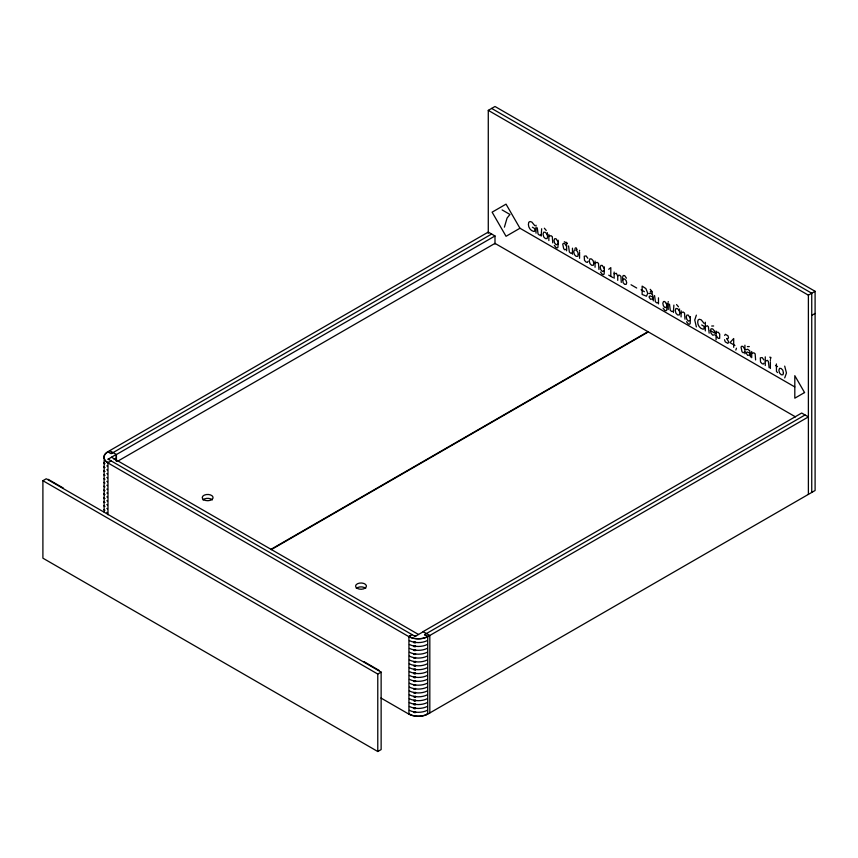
<?xml version="1.0" encoding="UTF-8"?>
<svg xmlns="http://www.w3.org/2000/svg" width="858" height="858" viewBox="0 0 858 858"><rect width="100%" height="100%" fill="white"/><g stroke="black" fill="none" stroke-linecap="round" stroke-linejoin="round"><path stroke-width="1.29" d="M504.407 227.156L507.067 218.061L509.963 214.468L502.112 209.931M111.819 453.314L110.468 453.314M415.83 636.025L414.478 636.025M710.413 330.598L711.078 328.786L712.666 328.914L714.457 330.963L714.832 333.151L710.413 330.598L711.089 333.247L712.741 335.21L714.66 334.802M622.533 280.384L623.187 279.022L624.635 279L626.083 280.502L626.705 282.797L626.104 284.384L624.635 284.341L623.09 282.647L622.533 277.456L623.208 275.515L624.635 275.59L626.447 278.164M784.705 377.917L786.454 372.994L784.705 366.109M587.966 261.411L587.473 262.376L586.1 262.098L584.491 260.36L584.234 256.22L586.132 255.92L587.816 258.29M764.017 363.052L763.523 364.017L762.161 363.738L760.542 362.001L760.285 357.861L762.183 357.561L763.867 359.931M566.612 248.949L564.854 249.828L563.706 248.777L562.741 244.165L563.449 243.297L564.682 243.533L566.612 246.471M744.905 351.887L743.135 352.767L741.988 351.716L741.033 347.093L741.73 346.235L742.964 346.46L744.905 349.399M769.733 357.164L770.934 357.443L770.377 359.395M696.364 315.143L694.744 320.023L696.364 326.909M415.465 712.247L414.95 712.097L415.562 712.043M724.645 335.424L725.342 334.288L727.981 335.8L728.517 337.666L727.906 338.76L726.651 338.502L728.732 341.902L727.906 343.393L725.246 341.859L724.538 339.747M716.087 333.247L716.741 332.196L718.285 332.271L719.733 334.094L719.658 338.331L718.21 338.363L716.087 335.424M415.272 665.669L414.629 665.422M415.336 692.706L414.618 692.535M649.163 293.629L650.503 293.125L652.627 294.766L653.313 300.89M746.299 349.71L747.64 349.206L749.763 350.847L750.45 356.971M558.183 243.865L556.145 244.809L554.59 242.986L554.021 240.465L554.718 238.728L556.027 238.738L558.183 242.074M604.375 270.538L602.337 271.482L600.782 269.659L600.225 267.138L600.922 265.401L602.23 265.412L604.375 268.747M666.977 306.681L664.939 307.614L663.384 305.802L662.826 303.282L663.513 301.544L664.832 301.544L666.977 304.89M690.4 320.206L688.363 321.139L686.808 319.326L686.239 316.795L686.936 315.068L688.245 315.068L690.4 318.415M705.308 326.694L707.271 325.718L708.386 326.748L709.158 333.14M765.272 361.304L767.234 360.339L768.35 361.368L769.122 367.76M415.336 684.952L414.414 684.856M414.232 654.128L414.993 654.214M414.242 661.872L414.982 661.958M414.232 681.241L414.993 681.327M414.232 696.728L414.993 696.814M548.863 236.368L550.986 235.66L552.305 236.711L552.756 242.846M595.055 263.041L597.189 262.334L598.498 263.385L598.959 269.519M681.08 312.709L683.204 312.001L684.523 313.052L684.984 319.187M751.705 353.475L753.828 352.767L755.147 353.828L755.608 359.952M427.22 640.594L427.155 640.636A13.288 7.668 0 0 1 409.556 640.69L409.416 640.594M427.22 644.465L427.155 644.519A13.288 7.668 0 0 1 409.556 644.562L409.416 644.465M427.22 648.337L427.07 648.433A13.288 7.668 0 0 1 409.556 648.433L409.481 648.391M427.22 652.209L427.07 652.305A13.288 7.668 0 0 1 409.556 652.305L409.481 652.262M427.273 656.027L427.07 656.177A13.288 7.668 0 0 1 409.556 656.177L409.363 656.027M427.273 659.899L427.155 660.006A13.288 7.668 0 0 1 409.556 660.059L409.363 659.899M427.273 663.77L427.155 663.878A13.288 7.668 0 0 1 409.556 663.931L409.363 663.77M427.273 667.642L427.155 667.76A13.288 7.668 0 0 1 409.556 667.803L409.363 667.642M427.22 671.578L427.155 671.632A13.288 7.668 0 0 1 409.556 671.675L409.416 671.578M427.22 675.45L427.155 675.503A13.288 7.668 0 0 1 409.556 675.546L409.416 675.45M427.22 679.322L427.155 679.375A13.288 7.668 0 0 1 409.556 679.418L409.416 679.322M427.22 683.193L427.07 683.3A13.288 7.668 0 0 1 409.556 683.3L409.481 683.247M427.22 687.065L427.07 687.172A13.288 7.668 0 0 1 409.556 687.172L409.481 687.119M427.273 690.883L427.07 691.044A13.288 7.668 0 0 1 409.556 691.044L409.363 690.883M427.273 694.755L427.07 694.916A13.288 7.668 0 0 1 409.556 694.916L409.363 694.755M427.273 698.637L427.155 698.744A13.288 7.668 0 0 1 409.556 698.787L409.363 698.637M427.273 702.509L427.155 702.616A13.288 7.668 0 0 1 409.556 702.659L409.363 702.509M427.22 706.434L427.155 706.488A13.288 7.668 0 0 1 409.556 706.542L409.416 706.434M427.22 710.306L427.155 710.36A13.288 7.668 0 0 1 409.556 710.413L409.416 710.306M617.739 280.362L617.739 276.137L618.682 275.128L619.723 275.279L620.924 276.437L621.278 282.411M425.225 634.255L424.549 634.641L427.713 636.475L427.713 713.942L427.07 714.285A13.288 7.668 0 0 1 409.556 714.285L408.923 713.942L408.923 636.475L409.556 636.818A13.288 7.668 0 0 0 427.07 636.818L427.166 636.164M427.155 714.231L427.166 713.631M409.534 636.121L409.556 636.818M409.534 713.588L409.556 714.285M427.07 636.818L427.713 636.475M107.979 514.811L107.979 462.719L107.389 462.355A13.288 7.668 0 0 1 107.389 452.241L107.979 451.876L111.143 453.71L491.634 234.03M574.924 248.38L576.008 247.737L577.123 249.646M650.225 291.859L651.308 291.216L652.423 293.136M653.099 298.809L650.525 299.292L649.023 296.965L649.999 295.881L653.099 297.104M750.235 354.89L747.661 355.373L746.16 353.046L747.136 351.962L750.235 353.185M488.277 233.355L488.277 110.36L494.991 106.489L815.1 291.302L815.1 490.508L427.895 714.049A13.556 7.829 0 0 1 408.73 714.049L380.952 698.015M42.9 480.705L46.257 478.764L381.134 672.114L381.134 749.581L377.777 751.511L42.9 558.172L42.9 480.705L377.777 674.045L381.134 672.114M109.706 450.664L116.42 454.536L494.991 235.971L494.991 243.983M107.979 462.719L111.143 460.896M114.093 459.534L116.227 458.301M519.959 228.249L506.038 236.293L492.117 212.173L506.038 204.14L519.959 228.249L794.808 386.937M117.814 461.143L494.991 243.382L647.951 331.692L270.774 549.452M614.146 273.734L616.355 273.337L617.739 276.137M271.16 549.678L648.337 331.917L795.505 416.881M488.277 110.36L808.386 295.173L815.1 291.302M811.743 315.369L815.1 313.438M408.923 636.475L412.087 634.641M423.305 631.713L415.154 636.422L108.076 459.127L108.752 458.74M805.04 414.972L424.549 634.641L425.225 635.038M414.414 657.754L414.532 658.161M415.401 657.85L415.047 657.807M415.401 661.711L415.047 661.679M415.004 665.829L414.232 665.744M415.1 673.519L414.822 673.208M414.94 677.016L415.315 677.241M415.1 700.632L414.832 700.321M414.586 704.032L414.746 704.568M608.719 269.283L610.81 267.599L610.81 276.362M107.389 452.241L108.591 452.23M735.832 350.053L736.464 348.198M108.591 462.365L107.389 462.355M546.943 233.998L547.608 236.733L547.104 238.61L545.431 238.61L543.736 236.926L543.028 234.095L543.736 232.153L545.302 232.336L546.943 233.998L547.425 232.679M679.161 310.339L679.826 313.073L679.322 314.94L677.648 314.95L675.954 313.267L675.246 310.424L675.954 308.483L677.52 308.666L679.161 310.339L679.643 309.009M541.173 234.835L539.478 235.178L538.063 233.998L537.269 227.842M572.468 252.906L570.774 253.249L569.358 252.059L568.564 245.914M658.472 302.563L656.778 302.895L655.362 301.716L654.568 295.57M673.391 311.175L671.696 311.518L670.28 310.328L669.487 304.182M711.69 326.019L713.631 325.986M747.372 346.611L749.302 346.578M414.5 650.407L414.264 650.085M414.5 673.637L414.275 673.326M414.918 688.899L414.682 688.577M414.5 689.135L414.264 688.824M414.5 693.007L414.264 692.685M108.752 459.523L108.097 459.234L116.227 454.429L116.227 460.885M414.543 677.53L414.275 677.38M414.553 700.782L414.264 700.621M414.553 708.526L414.264 708.365M777.616 372.587L776.469 371.503L776.393 363.953M107.465 466.28L107.389 466.237A13.288 7.668 0 0 1 106.832 465.84M107.465 470.152L107.389 470.109A13.288 7.668 0 0 1 106.832 469.712M107.465 474.024L107.389 473.981A13.288 7.668 0 0 1 106.832 473.595M107.465 477.895L107.389 477.852A13.288 7.668 0 0 1 106.832 477.466M107.465 481.767L107.389 481.724A13.288 7.668 0 0 1 106.832 481.338M107.465 485.639L107.389 485.596A13.288 7.668 0 0 1 106.832 485.21M107.561 489.553L107.389 489.468A13.288 7.668 0 0 1 106.832 489.081M107.561 493.425L107.389 493.35A13.288 7.668 0 0 1 106.832 492.953M107.465 497.265L107.389 497.222A13.288 7.668 0 0 1 106.832 496.836M107.465 501.136L107.389 501.093A13.288 7.668 0 0 1 106.832 500.707M107.465 505.008L107.389 504.965A13.288 7.668 0 0 1 106.832 504.579M107.465 508.88L107.389 508.837A13.288 7.668 0 0 1 106.832 508.451M107.465 512.762L107.389 512.709A13.288 7.668 0 0 1 106.832 512.323M491.634 108.419L811.743 293.232L811.743 492.438M564.317 241.72L567.31 243.447M775.493 365.444L777.541 366.623M641.044 289.757L644.412 291.699M532.389 227.22L534.759 228.593L534.759 231.242L533.601 231.424C529.804 230.502 527.466 225.933 528.753 222.286L530.029 221.514L531.896 222.093L534.759 225.643M701.683 324.957L704.064 326.33L704.064 328.979L702.895 329.161C699.109 328.249 696.76 323.67 698.058 320.034L699.324 319.262L701.2 319.83L704.064 323.391M631.048 284.759L636.7 288.031M734.909 345.474L729.986 342.632L733.687 338.545L733.687 347.308M608.719 275.161L612.891 277.563M494.991 235.971L488.277 232.089L107.786 451.769A13.556 7.829 0 0 0 107.786 462.837L408.73 636.582A13.556 7.829 0 0 0 427.895 636.582L808.386 416.913L801.683 413.03L423.112 631.606L429.815 635.478L429.815 712.944M111.433 457.196L418.511 634.48M414.393 642.288L414.661 642.181M48.166 479.322L63.32 488.063M364.071 661.7L379.215 670.452M414.017 711.936L415.068 712.537M676.554 304.558L678.496 306.832M650.192 289.328L652.134 291.602M544.337 228.217L546.278 230.491M673.873 305.116L673.391 312.494M541.655 228.775L541.173 236.154M686.518 321.718L688.191 323.884L689.542 324.281L690.175 323.648L690.4 316.559M663.095 308.194L664.778 310.36L666.119 310.757L666.763 310.124L666.977 303.035M600.493 272.05L602.177 274.217L603.517 274.614L604.161 273.981L604.375 266.892M554.3 245.377L555.973 247.544L557.325 247.941L557.957 247.308L558.183 240.219M808.386 295.173L808.386 494.38M770.377 360.521L770.377 361.111M770.377 362.323L770.377 368.49M765.272 356.853L765.272 365.54M751.705 351.49L751.705 357.7M744.905 345.206L744.905 353.775M716.087 331.07L716.087 339.789M705.308 322.233L705.308 330.92M681.08 310.714L681.08 316.934M668.232 301.544L668.232 302.134M668.232 303.357L668.232 309.513M658.472 297.823L658.472 303.882M614.146 272.05L614.146 278.292M595.055 261.057L595.055 267.267M579.558 250.354L579.558 250.933M579.558 252.155L579.558 258.312M572.468 248.166L572.468 254.225M566.612 242.267L566.612 250.836M548.863 234.384L548.863 240.594M536.014 225.214L536.014 225.793M536.014 227.016L536.014 233.183M415.519 641.945L415.519 642.814L414.017 642.814L414.017 641.945M415.519 645.827L415.519 646.696L414.017 646.696L414.017 645.827M415.519 649.699L415.519 650.568L414.017 650.568L414.017 649.699M415.519 653.571L415.519 654.44L414.017 654.44L414.017 653.571M415.519 657.442L415.519 658.311L414.017 658.311L414.017 657.442M415.519 661.314L415.519 662.183L414.017 662.183L414.017 661.314M415.519 665.186L415.519 666.055L414.017 666.055L414.017 665.186M415.519 669.068L415.519 669.937L414.017 669.937L414.017 669.068M415.519 672.94L415.519 673.809L414.017 673.809L414.017 672.94M415.519 676.812L415.519 677.681L414.017 677.681L414.017 676.812M415.519 680.684L415.519 681.552L414.017 681.552L414.017 680.684M415.519 684.555L415.519 685.424L414.017 685.424L414.017 684.555M415.519 688.427L415.519 689.296L414.017 689.296L414.017 688.427M415.519 692.309L415.519 693.167L414.017 693.167L414.017 692.309M415.519 696.181L415.519 697.05L414.017 697.05L414.017 696.181M415.519 700.053L415.519 700.922L414.017 700.922L414.017 700.053M415.519 703.925L415.519 704.793L414.017 704.793L414.017 703.925M415.519 707.796L415.519 708.665L414.017 708.665L414.017 707.796M415.519 711.668L415.519 712.537L414.017 712.537L414.017 711.668M377.777 674.045L377.777 751.511M116.42 454.536L116.42 461.218M104.204 462.172A13.288 7.668 0 0 1 104.204 460.178M202.96 499.892A5.427 3.132 0 0 1 212.355 499.892M104.204 493.168A13.288 7.668 0 0 1 104.204 491.162M104.204 497.039A13.288 7.668 0 0 1 104.204 495.034M104.204 500.911A13.288 7.668 0 0 1 104.204 498.906M104.204 504.783A13.288 7.668 0 0 1 104.204 502.777M104.204 466.055A13.288 7.668 0 0 1 104.204 464.049M104.204 469.927A13.288 7.668 0 0 1 104.204 467.921M104.204 489.285A13.288 7.668 0 0 1 104.204 487.29M104.204 485.414A13.288 7.668 0 0 1 104.204 483.419M104.204 477.67A13.288 7.668 0 0 1 104.204 475.664M104.204 481.542A13.288 7.668 0 0 1 104.204 479.536M104.118 512.033A13.288 7.668 0 0 1 104.204 510.531M356.306 588.427A5.427 3.132 0 0 1 365.701 588.427M104.204 473.798A13.288 7.668 0 0 1 104.204 471.793M104.204 508.655A13.288 7.668 0 0 1 104.204 506.66M647.769 293.286L646.46 296.203L642.138 294.444L642.138 286.111L645.881 288.578L647.769 293.286M578.303 254.461L577.788 256.327L576.126 256.338L574.431 254.654L573.712 251.812L574.431 249.871L575.997 250.053L577.638 251.716L578.303 254.461M593.8 263.406L593.296 265.283L591.634 265.283L589.939 263.599L589.221 260.768L589.939 258.816L591.505 259.009L593.135 260.671L593.8 263.406M783.451 372.898L782.946 374.774L781.273 374.774L779.579 373.091L778.871 370.259L779.579 368.318L781.145 368.5L782.786 370.163L783.451 372.898M804.557 392.556L794.808 398.187L794.808 375.675L804.557 392.556M414.736 669.337L415.261 669.648L414.736 669.337M104.751 463.663L103.7 463.052L104.751 463.663M104.751 467.535L103.7 466.924L104.751 467.535M104.751 471.407L103.7 470.795L104.751 471.407M104.751 475.278L103.7 474.667L104.751 475.278M104.751 479.15L103.7 478.549L104.751 479.15M104.751 483.022L103.7 482.421L104.751 483.022M104.751 486.904L103.7 486.293L104.751 486.904M104.751 490.776L103.7 490.165L104.751 490.776M104.751 494.648L103.7 494.036L104.751 494.648M104.751 498.519L103.7 497.908L104.751 498.519M104.751 502.391L103.7 501.791L104.751 502.391M104.751 506.263L103.7 505.662L104.751 506.263M104.751 510.145L103.7 509.534L104.751 510.145M203.818 499.796A5.427 3.132 0 0 0 212.891 498.391A5.427 3.132 0 0 0 206.252 494.562A5.427 3.132 0 0 0 203.818 499.796M357.164 588.331A5.427 3.132 0 0 0 366.237 586.926A5.427 3.132 0 0 0 359.599 583.097A5.427 3.132 0 0 0 357.164 588.331"/></g></svg>
